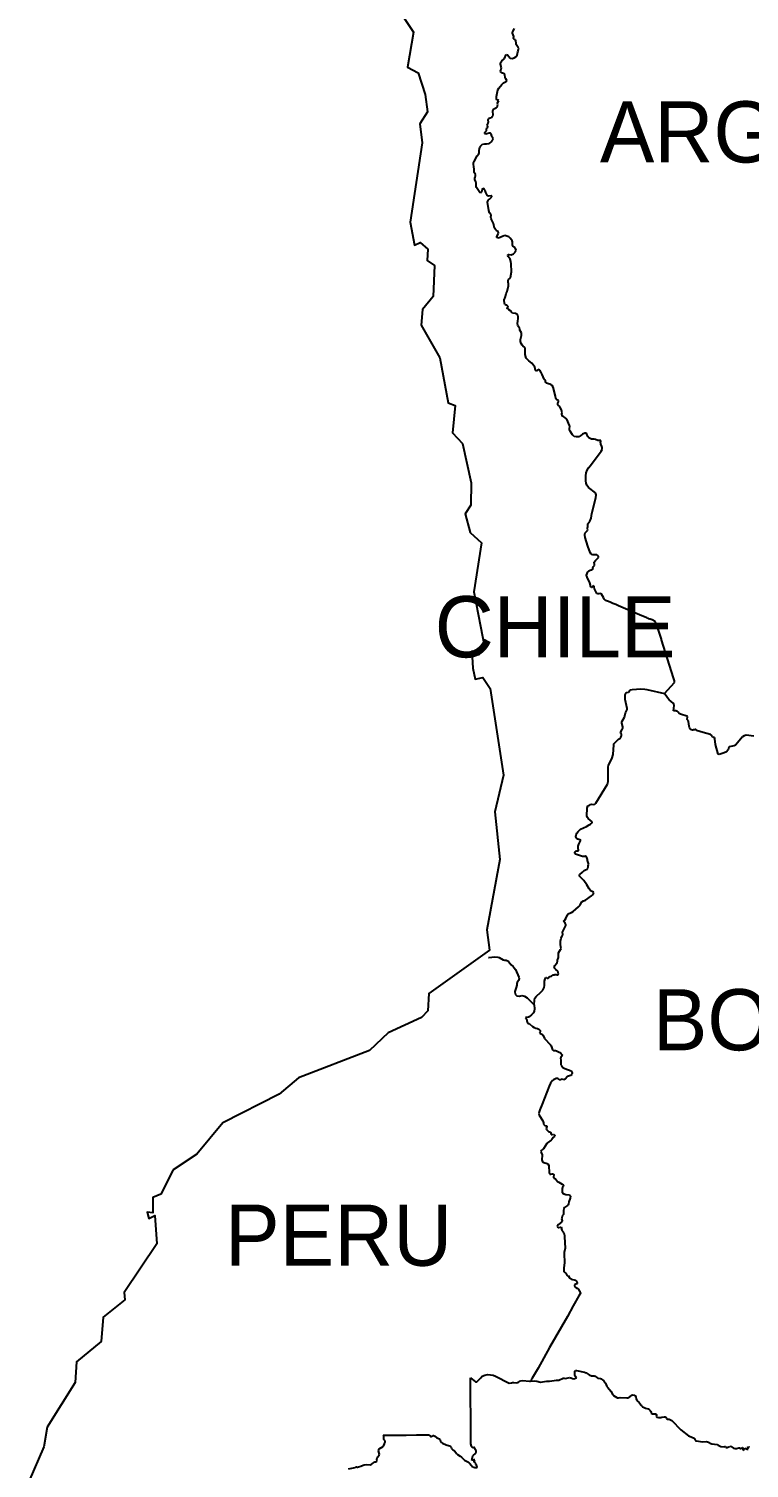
# Model space of a CAD drawing. Header units: metres. Extents: x 0 to 1325, y -1 to 773.
# Drawn here: x 373.6 to 420.7, y 421.2 to 515.3 of the extents above; entities that cross this region are included whole.
import ezdxf
from ezdxf.enums import TextEntityAlignment as Align

# ---------------------------------------------------------------- set-up
doc = ezdxf.new("R2010")
doc.units = ezdxf.units.M

msp = doc.modelspace()

# ---------------------------------------------------------------- linework, layer by layer
at = {"layer": 'CUT'}
msp.add_lwpolyline([(397.43, 517.118), (398.77, 515.118), (398.38, 512.828), (399.07, 512.458), (399.53, 511.038), (399.68, 509.898), (399.18, 509.108), (399.34, 507.868), (398.55, 502.688), (398.83, 501.178), (399.19, 501.358), (399.71, 500.918), (399.66, 500.178), (400.13, 499.848), (400.04, 497.828), (399.36, 496.968), (399.26, 495.948), (400.49, 493.818), (401.04, 490.878), (401.5, 490.698), (401.32, 488.898), (401.96, 488.218), (402.54, 485.628), (402.52, 484.178), (402.14, 483.608), (402.48, 482.398), (403.22, 481.708), (402.72, 478.498), (403.42, 474.798), (403.03, 474.388), (402.57, 474.628), (402.65, 473.508), (402.79, 472.788), (403.3, 472.908), (403.79, 472.178), (404.65, 466.508), (404.08, 464.118), (404.41, 460.998), (403.56, 456.408), (403.74, 455.068), (399.77, 452.228), (399.71, 451.098), (399.29, 450.658), (397.1, 449.668), (395.88, 448.498), (391.24, 446.718), (389.97, 445.648), (386.28, 443.768), (384.59, 441.718), (383.03, 440.708), (382.23, 439.118), (381.71, 438.898), (381.7, 437.898), (381.33, 437.928), (381.45, 437.528), (381.84, 437.718), (381.96, 435.868), (379.84, 432.688), (379.87, 432.208), (378.45, 431.058), (378.32, 429.468), (376.71, 428.148), (376.63, 426.788), (374.8, 423.868), (374.57, 422.578), (373.59, 420.328)], dxfattribs=at)
at = {"layer": 'SCORE'}
for points in [[(405.25, 515.138), (405.28, 515.208)], [(405.25, 515.058), (405.25, 515.138)], [(405.33, 514.828), (405.25, 515.058)], [(405.28, 515.208), (405.38, 515.348)], [(405.31, 514.748), (405.33, 514.778)], [(405.31, 514.708), (405.31, 514.748)], [(405.32, 514.668), (405.31, 514.708)], [(405.34, 514.648), (405.32, 514.668)], [(405.33, 514.778), (405.33, 514.828)], [(405.42, 514.618), (405.34, 514.648)], [(405.44, 514.608), (405.42, 514.618)], [(405.46, 514.558), (405.44, 514.608)], [(405.47, 514.368), (405.46, 514.558)], [(405.48, 514.298), (405.47, 514.368)], [(405.52, 514.238), (405.48, 514.298)], [(405.62, 514.118), (405.52, 514.238)], [(405.65, 514.058), (405.62, 514.118)], [(405.64, 513.978), (405.65, 514.058)], [(404.46, 513.108), (404.49, 513.178)], [(404.46, 513.028), (404.46, 513.108)], [(404.49, 513.178), (404.55, 513.238)], [(404.55, 513.238), (404.67, 513.338)], [(404.67, 513.338), (404.71, 513.398)], [(404.71, 513.398), (404.82, 513.648)], [(404.82, 513.648), (404.92, 513.628)], [(404.92, 513.628), (405.08, 513.408)], [(405.08, 513.408), (405.21, 513.388)], [(405.21, 513.388), (405.34, 513.438)], [(405.34, 513.438), (405.46, 513.508)], [(405.46, 513.508), (405.55, 513.608)], [(405.55, 513.608), (405.58, 513.828)], [(405.58, 513.828), (405.64, 513.978)], [(404.45, 512.568), (404.47, 512.628)], [(404.48, 512.488), (404.45, 512.568)], [(404.52, 512.788), (404.46, 513.028)], [(404.47, 512.638), (404.51, 512.708)], [(404.47, 512.628), (404.47, 512.638)], [(404.53, 512.448), (404.48, 512.488)], [(404.51, 512.708), (404.52, 512.788)], [(404.65, 512.418), (404.53, 512.448)], [(404.7, 512.388), (404.65, 512.418)], [(404.74, 512.318), (404.7, 512.388)], [(404.77, 512.148), (404.74, 512.318)], [(404.2, 510.898), (404.29, 511.338)], [(404.29, 511.338), (404.35, 511.458)], [(404.35, 511.458), (404.54, 511.688)], [(404.54, 511.688), (404.66, 511.798)], [(404.66, 511.798), (404.73, 511.838)], [(404.73, 511.838), (404.81, 511.868)], [(404.8, 512.068), (404.77, 512.148)], [(404.86, 511.958), (404.8, 512.068)], [(404.81, 511.868), (404.86, 511.908)], [(404.86, 511.908), (404.86, 511.958)], [(404.19, 510.798), (404.2, 510.898)], [(404.2, 510.728), (404.19, 510.798)], [(404.21, 510.688), (404.2, 510.728)], [(404.23, 510.658), (404.21, 510.688)], [(404.32, 510.658), (404.23, 510.658)], [(404.23, 510.218), (404.27, 510.298)], [(404.27, 510.468), (404.28, 510.538)], [(404.28, 510.388), (404.27, 510.468)], [(404.27, 510.298), (404.28, 510.388)], [(404.28, 510.538), (404.35, 510.648)], [(404.35, 510.648), (404.32, 510.658)], [(403.65, 509.358), (403.68, 509.458)], [(403.65, 509.328), (403.65, 509.358)], [(403.68, 509.458), (403.72, 509.498)], [(403.72, 509.498), (403.78, 509.508)], [(403.78, 509.508), (403.87, 509.538)], [(403.87, 509.538), (403.92, 509.598)], [(403.92, 509.598), (403.97, 509.668)], [(403.96, 509.968), (404.02, 510.098)], [(403.97, 509.668), (403.96, 509.968)], [(404.02, 510.098), (404.17, 510.168)], [(404.17, 510.168), (404.23, 510.218)], [(403.43, 508.538), (403.45, 508.568)], [(403.43, 508.488), (403.43, 508.538)], [(403.49, 508.438), (403.43, 508.488)], [(403.45, 508.568), (403.51, 508.628)], [(403.56, 508.458), (403.49, 508.438)], [(403.51, 508.628), (403.53, 508.668)], [(403.53, 508.668), (403.54, 508.698)], [(403.54, 508.778), (403.55, 508.818)], [(403.54, 508.698), (403.54, 508.778)], [(403.55, 508.818), (403.61, 508.858)], [(403.72, 508.508), (403.56, 508.458)], [(403.59, 509.028), (403.6, 509.078)], [(403.6, 508.998), (403.59, 509.028)], [(403.6, 509.078), (403.64, 509.168)], [(403.62, 508.928), (403.6, 508.998)], [(403.61, 508.858), (403.63, 508.888)], [(403.63, 508.888), (403.62, 508.928)], [(403.64, 509.178), (403.66, 509.218)], [(403.64, 509.168), (403.64, 509.178)], [(403.66, 509.248), (403.65, 509.328)], [(403.66, 509.218), (403.66, 509.248)], [(403.81, 508.508), (403.72, 508.508)], [(403.85, 508.468), (403.81, 508.508)], [(403.88, 508.318), (403.85, 508.468)], [(403.06, 507.398), (403.08, 507.488)], [(403.08, 507.488), (403.11, 507.588)], [(403.11, 507.588), (403.15, 507.658)], [(403.15, 507.658), (403.28, 507.788)], [(403.28, 507.788), (403.41, 507.818)], [(403.41, 507.818), (403.55, 507.818)], [(403.55, 507.818), (403.71, 507.838)], [(403.71, 507.838), (403.77, 507.878)], [(403.77, 507.878), (403.85, 507.938)], [(403.85, 507.938), (403.92, 508.018)], [(403.91, 508.258), (403.88, 508.318)], [(403.95, 508.218), (403.91, 508.258)], [(403.92, 508.018), (403.96, 508.078)], [(403.97, 508.158), (403.95, 508.218)], [(403.96, 508.078), (403.97, 508.158)], [(402.68, 506.478), (402.69, 506.558)], [(402.69, 506.558), (402.73, 506.658)], [(402.73, 506.658), (402.92, 507.028)], [(402.92, 507.028), (403.03, 507.158)], [(403.03, 507.158), (403.07, 507.218)], [(403.07, 507.218), (403.06, 507.398)], [(402.72, 506.308), (402.68, 506.478)], [(402.73, 506.158), (402.72, 506.308)], [(402.73, 506.008), (402.73, 506.158)], [(402.74, 505.928), (402.73, 506.008)], [(402.81, 505.798), (402.74, 505.928)], [(402.77, 505.558), (402.8, 505.638)], [(402.8, 505.638), (402.82, 505.728)], [(402.82, 505.728), (402.81, 505.798)], [(402.77, 505.488), (402.77, 505.558)], [(402.85, 505.328), (402.77, 505.488)], [(402.86, 505.248), (402.85, 505.328)], [(402.86, 505.098), (402.86, 505.248)], [(402.87, 505.018), (402.86, 505.098)], [(402.89, 504.948), (402.87, 505.018)], [(403.1, 504.638), (402.89, 504.948)], [(403.14, 504.608), (403.1, 504.638)], [(403.21, 504.648), (403.14, 504.608)], [(403.24, 504.728), (403.21, 504.648)], [(403.26, 504.828), (403.24, 504.728)], [(403.3, 504.878), (403.26, 504.828)], [(403.36, 504.858), (403.3, 504.878)], [(403.41, 504.808), (403.36, 504.858)], [(403.46, 504.748), (403.41, 504.808)], [(403.49, 504.628), (403.46, 504.748)], [(403.53, 504.548), (403.49, 504.628)], [(403.61, 504.418), (403.53, 504.548)], [(403.68, 504.388), (403.61, 504.418)], [(403.61, 503.998), (403.63, 504.068)], [(403.69, 503.448), (403.61, 503.998)], [(403.63, 504.068), (403.66, 504.138)], [(403.66, 504.138), (403.73, 504.198)], [(403.84, 504.408), (403.68, 504.388)], [(403.73, 504.198), (403.83, 504.288)], [(403.83, 504.288), (403.88, 504.348)], [(403.88, 504.398), (403.84, 504.408)], [(403.88, 504.348), (403.88, 504.398)], [(403.74, 503.298), (403.69, 503.448)], [(403.76, 503.268), (403.74, 503.298)], [(403.82, 503.188), (403.76, 503.268)], [(403.84, 503.138), (403.82, 503.188)], [(403.83, 503.058), (403.84, 503.098)], [(403.83, 503.008), (403.83, 503.058)], [(403.85, 502.928), (403.83, 503.008)], [(403.84, 503.098), (403.84, 503.138)], [(403.87, 502.858), (403.85, 502.928)], [(403.94, 502.738), (403.87, 502.858)], [(403.99, 502.598), (403.94, 502.738)], [(404.06, 502.288), (403.99, 502.598)], [(404.14, 502.178), (404.06, 502.288)], [(404.2, 502.138), (404.14, 502.178)], [(404.26, 502.108), (404.2, 502.138)], [(404.22, 501.748), (404.31, 501.898)], [(404.3, 502.068), (404.26, 502.108)], [(404.33, 501.978), (404.3, 502.068)], [(404.31, 501.898), (404.33, 501.978)], [(404.75, 501.808), (404.62, 501.778)], [(404.88, 501.778), (404.75, 501.808)], [(404.22, 501.678), (404.22, 501.748)], [(404.32, 501.638), (404.22, 501.678)], [(404.62, 501.778), (404.32, 501.638)], [(404.99, 501.718), (404.88, 501.778)], [(405.09, 501.648), (404.99, 501.718)], [(405.18, 501.538), (405.09, 501.648)], [(405.22, 501.468), (405.18, 501.538)], [(405.23, 501.398), (405.22, 501.468)], [(405.24, 501.248), (405.23, 501.398)], [(405.25, 501.168), (405.24, 501.248)], [(405.26, 501.128), (405.25, 501.168)], [(405.28, 501.098), (405.26, 501.128)], [(405.31, 501.068), (405.28, 501.098)], [(405.39, 501.038), (405.31, 501.068)], [(405.42, 501.008), (405.39, 501.038)], [(405.47, 500.858), (405.42, 501.008)], [(404.93, 500.498), (404.96, 500.568)], [(404.95, 500.448), (404.93, 500.498)], [(405.08, 500.258), (404.95, 500.448)], [(404.96, 500.568), (405.02, 500.578)], [(405.02, 500.578), (405.16, 500.558)], [(405.13, 500.118), (405.08, 500.258)], [(405.15, 499.968), (405.13, 500.118)], [(405.17, 499.428), (405.15, 499.968)], [(405.16, 500.558), (405.3, 500.608)], [(405.3, 500.608), (405.41, 500.718)], [(405.41, 500.718), (405.47, 500.858)], [(405, 498.948), (405.09, 499.018)], [(405.09, 499.018), (405.12, 499.078)], [(405.12, 499.078), (405.17, 499.428)], [(404.82, 498.018), (404.85, 498.058)], [(404.85, 498.058), (404.88, 498.098)], [(404.88, 498.098), (404.89, 498.148)], [(404.89, 498.148), (404.98, 498.528)], [(404.96, 498.868), (405, 498.948)], [(404.96, 498.768), (404.96, 498.868)], [(404.98, 498.648), (404.96, 498.768)], [(404.98, 498.528), (404.98, 498.648)], [(404.7, 497.648), (404.73, 497.708)], [(404.7, 497.578), (404.7, 497.648)], [(404.71, 497.388), (404.7, 497.578)], [(404.75, 497.308), (404.71, 497.388)], [(404.73, 497.708), (404.76, 497.758)], [(404.82, 497.258), (404.75, 497.308)], [(404.76, 497.758), (404.79, 497.818)], [(404.79, 497.818), (404.82, 498.018)], [(404.86, 497.248), (404.82, 497.258)], [(404.9, 497.228), (404.86, 497.248)], [(404.93, 497.198), (404.9, 497.228)], [(404.9, 497.078), (404.95, 497.128)], [(404.95, 497.158), (404.93, 497.198)], [(404.95, 497.128), (404.95, 497.158)], [(404.9, 497.048), (404.9, 497.078)], [(404.92, 497.028), (404.9, 497.048)], [(404.93, 497.018), (404.92, 497.028)], [(404.95, 497.008), (404.93, 497.018)], [(405.01, 496.958), (404.95, 497.008)], [(405.11, 496.898), (405.01, 496.958)], [(405.15, 496.868), (405.11, 496.898)], [(405.17, 496.818), (405.15, 496.868)], [(405.17, 496.788), (405.17, 496.818)], [(405.19, 496.768), (405.17, 496.788)], [(405.25, 496.738), (405.19, 496.768)], [(405.43, 496.708), (405.25, 496.738)], [(405.52, 496.678), (405.43, 496.708)], [(405.58, 496.588), (405.52, 496.678)], [(405.57, 496.108), (405.59, 496.188)], [(405.61, 496.498), (405.58, 496.588)], [(405.59, 496.188), (405.61, 496.398)], [(405.61, 496.398), (405.61, 496.498)], [(405.57, 496.028), (405.57, 496.108)], [(405.59, 495.948), (405.57, 496.028)], [(405.62, 495.878), (405.59, 495.948)], [(405.65, 495.818), (405.62, 495.878)], [(405.7, 495.758), (405.65, 495.818)], [(405.72, 495.728), (405.7, 495.758)], [(405.72, 495.698), (405.72, 495.728)], [(405.72, 495.658), (405.72, 495.698)], [(405.73, 495.628), (405.72, 495.658)], [(405.83, 495.438), (405.73, 495.628)], [(405.78, 495.108), (405.83, 495.278)], [(405.84, 495.368), (405.83, 495.438)], [(405.83, 495.278), (405.84, 495.368)], [(405.76, 495.018), (405.78, 495.108)], [(405.77, 494.888), (405.76, 495.018)], [(405.81, 494.758), (405.77, 494.888)], [(405.88, 494.638), (405.81, 494.758)], [(405.96, 494.528), (405.88, 494.638)], [(405.99, 494.508), (405.96, 494.528)], [(406.02, 494.508), (405.99, 494.508)], [(406.04, 494.488), (406.02, 494.508)], [(406.06, 494.448), (406.04, 494.488)], [(406.07, 494.028), (406.06, 494.448)], [(406.13, 493.798), (406.07, 494.028)], [(406.14, 493.788), (406.13, 493.798)], [(406.31, 493.618), (406.14, 493.788)], [(406.5, 493.468), (406.31, 493.618)], [(406.66, 493.268), (406.5, 493.468)], [(406.7, 493.198), (406.66, 493.268)], [(406.74, 492.988), (406.7, 493.198)], [(406.79, 492.948), (406.74, 492.988)], [(406.86, 492.978), (406.79, 492.948)], [(406.94, 493.028), (406.86, 492.978)], [(406.99, 493.048), (406.94, 493.028)], [(407.03, 493.008), (406.99, 493.048)], [(407.11, 492.848), (407.03, 493.008)], [(407.19, 492.718), (407.11, 492.848)], [(407.32, 492.408), (407.19, 492.718)], [(407.39, 492.348), (407.32, 492.408)], [(407.4, 492.318), (407.39, 492.348)], [(407.39, 492.288), (407.4, 492.318)], [(407.39, 492.258), (407.39, 492.288)], [(407.43, 492.198), (407.39, 492.258)], [(407.47, 492.158), (407.43, 492.198)], [(407.53, 492.128), (407.47, 492.158)], [(407.75, 492.078), (407.53, 492.128)], [(407.84, 492.008), (407.75, 492.078)], [(407.9, 491.898), (407.84, 492.008)], [(408.05, 491.298), (407.9, 491.898)], [(408.08, 491.148), (408.05, 491.298)], [(408.11, 491.098), (408.08, 491.148)], [(408.14, 491.068), (408.11, 491.098)], [(408.24, 491.018), (408.14, 491.068)], [(408.2, 490.838), (408.22, 490.888)], [(408.2, 490.768), (408.2, 490.838)], [(408.23, 490.728), (408.2, 490.768)], [(408.22, 490.888), (408.25, 490.938)], [(408.31, 490.648), (408.23, 490.728)], [(408.26, 490.988), (408.24, 491.018)], [(408.25, 490.938), (408.26, 490.988)], [(408.34, 490.608), (408.31, 490.648)], [(408.44, 490.418), (408.34, 490.608)], [(408.47, 490.308), (408.44, 490.418)], [(408.48, 490.208), (408.47, 490.308)], [(408.47, 490.158), (408.48, 490.208)], [(408.47, 490.108), (408.47, 490.158)], [(408.48, 490.058), (408.47, 490.108)], [(408.5, 490.008), (408.48, 490.058)], [(408.57, 489.968), (408.5, 490.008)], [(408.69, 489.898), (408.57, 489.968)], [(408.75, 489.848), (408.69, 489.898)], [(408.79, 489.798), (408.75, 489.848)], [(408.97, 489.398), (408.79, 489.798)], [(408.99, 489.338), (408.97, 489.398)], [(408.98, 489.178), (408.99, 489.338)], [(408.98, 489.108), (408.98, 489.178)], [(409.02, 489.018), (408.98, 489.108)], [(409.17, 488.768), (409.02, 489.018)], [(409.23, 488.708), (409.17, 488.768)], [(409.27, 488.678), (409.23, 488.708)], [(409.41, 488.648), (409.27, 488.678)], [(409.58, 488.648), (409.41, 488.648)], [(409.71, 488.728), (409.58, 488.648)], [(409.83, 488.828), (409.71, 488.728)], [(409.97, 488.888), (409.83, 488.828)], [(410.07, 488.878), (409.97, 488.888)], [(410.1, 488.818), (410.07, 488.878)], [(410.13, 488.748), (410.1, 488.818)], [(410.17, 488.658), (410.13, 488.748)], [(410.24, 488.588), (410.17, 488.658)], [(410.32, 488.538), (410.24, 488.588)], [(410.4, 488.498), (410.32, 488.538)], [(410.34, 486.768), (411.04, 487.718)], [(410.59, 488.498), (410.4, 488.498)], [(410.67, 488.478), (410.59, 488.498)], [(410.83, 488.408), (410.67, 488.478)], [(410.87, 488.398), (410.83, 488.408)], [(410.98, 488.408), (410.87, 488.398)], [(411.01, 488.408), (410.98, 488.408)], [(411, 488.278), (411.01, 488.378)], [(411.01, 488.228), (411, 488.278)], [(411.01, 488.378), (411.01, 488.408)], [(411.03, 488.158), (411.01, 488.228)], [(411.09, 488.008), (411.03, 488.158)], [(411.04, 487.718), (411.1, 487.828)], [(411.11, 487.938), (411.09, 488.008)], [(411.1, 487.828), (411.11, 487.938)], [(410.22, 486.608), (410.34, 486.768)], [(410.03, 486.088), (410.06, 486.288)], [(410.04, 485.778), (410.03, 486.088)], [(410.06, 486.288), (410.12, 486.458)], [(410.12, 486.458), (410.22, 486.608)], [(410.06, 485.618), (410.04, 485.778)], [(410.11, 485.478), (410.06, 485.618)], [(410.21, 485.338), (410.11, 485.478)], [(410.68, 484.988), (410.21, 485.338)], [(410.72, 484.848), (410.68, 484.988)], [(410.43, 483.638), (410.69, 484.648)], [(410.69, 484.648), (410.72, 484.848)], [(410.16, 482.958), (410.23, 483.048)], [(410.23, 483.048), (410.3, 483.128)], [(410.3, 483.128), (410.35, 483.218)], [(410.35, 483.218), (410.39, 483.318)], [(410.39, 483.318), (410.43, 483.638)], [(409.98, 482.288), (410, 482.358)], [(409.98, 482.218), (409.98, 482.288)], [(409.99, 482.068), (409.98, 482.218)], [(410.18, 481.498), (409.99, 482.068)], [(410, 482.358), (410.14, 482.518)], [(410.13, 482.658), (410.16, 482.738)], [(410.18, 482.598), (410.13, 482.658)], [(410.14, 482.518), (410.18, 482.598)], [(410.16, 482.848), (410.16, 482.958)], [(410.16, 482.738), (410.16, 482.848)], [(410.32, 481.078), (410.18, 481.498)], [(410.39, 480.978), (410.32, 481.078)], [(410.41, 480.968), (410.39, 480.978)], [(410.48, 480.928), (410.41, 480.968)], [(410.54, 480.928), (410.48, 480.928)], [(410.51, 480.128), (410.55, 480.158)], [(410.6, 480.938), (410.54, 480.928)], [(410.55, 480.158), (410.57, 480.178)], [(410.57, 480.178), (410.58, 480.208)], [(410.58, 480.208), (410.6, 480.228)], [(410.59, 480.438), (410.67, 480.558)], [(410.6, 480.288), (410.59, 480.438)], [(410.67, 480.938), (410.6, 480.938)], [(410.61, 480.258), (410.6, 480.288)], [(410.6, 480.228), (410.61, 480.258)], [(410.75, 480.918), (410.67, 480.938)], [(410.67, 480.558), (410.79, 480.658)], [(410.83, 480.888), (410.75, 480.918)], [(410.79, 480.658), (410.87, 480.758)], [(410.87, 480.838), (410.83, 480.888)], [(410.87, 480.758), (410.87, 480.838)], [(410.09, 479.608), (410.18, 479.818)], [(410.09, 479.538), (410.09, 479.608)], [(410.12, 479.458), (410.09, 479.538)], [(410.3, 479.088), (410.12, 479.458)], [(410.18, 479.818), (410.19, 479.838)], [(410.19, 479.838), (410.23, 479.878)], [(410.23, 479.878), (410.32, 479.928)], [(410.32, 479.928), (410.34, 479.948)], [(410.34, 479.948), (410.42, 479.948)], [(410.42, 479.948), (410.46, 479.958)], [(410.46, 479.958), (410.48, 479.998)], [(410.48, 479.998), (410.51, 480.048)], [(410.49, 480.088), (410.5, 480.108)], [(410.5, 480.068), (410.49, 480.088)], [(410.5, 480.108), (410.51, 480.128)], [(410.5, 480.058), (410.5, 480.068)], [(410.51, 480.048), (410.5, 480.058)], [(410.34, 478.948), (410.3, 479.088)], [(410.35, 478.898), (410.34, 478.948)], [(410.37, 478.838), (410.35, 478.898)], [(410.4, 478.798), (410.37, 478.838)], [(410.45, 478.788), (410.4, 478.798)], [(410.52, 478.878), (410.45, 478.788)], [(410.56, 478.908), (410.52, 478.878)], [(410.59, 478.828), (410.56, 478.908)], [(410.61, 478.708), (410.59, 478.828)], [(410.76, 478.398), (410.61, 478.708)], [(410.82, 478.368), (410.76, 478.398)], [(410.89, 478.378), (410.82, 478.368)], [(410.95, 478.398), (410.89, 478.378)], [(411.02, 478.388), (410.95, 478.398)], [(411.07, 478.348), (411.02, 478.388)], [(411.2, 478.138), (411.07, 478.348)], [(411.24, 478.028), (411.2, 478.138)], [(411.26, 477.998), (411.24, 478.028)], [(411.32, 477.948), (411.26, 477.998)], [(411.45, 477.898), (411.32, 477.948)], [(411.63, 477.828), (411.45, 477.898)], [(411.81, 477.748), (411.63, 477.828)], [(412, 477.678), (411.81, 477.748)], [(412.18, 477.598), (412, 477.678)], [(412.64, 477.398), (412.18, 477.598)], [(413.1, 477.198), (412.64, 477.398)], [(413.56, 476.998), (413.1, 477.198)], [(414.02, 476.798), (413.56, 476.998)], [(414.06, 476.788), (414.02, 476.798)], [(414.13, 476.758), (414.06, 476.788)], [(414.21, 476.728), (414.13, 476.758)], [(414.24, 476.718), (414.21, 476.728)], [(414.39, 476.668), (414.24, 476.718)], [(414.57, 476.568), (414.39, 476.668)], [(414.65, 476.448), (414.57, 476.568)], [(414.73, 476.198), (414.65, 476.448)], [(414.85, 475.798), (414.73, 476.198)], [(414.98, 475.408), (414.85, 475.798)], [(414.99, 475.368), (414.98, 475.408)], [(415.25, 474.538), (414.99, 475.368)], [(415.51, 473.718), (415.25, 474.538)], [(415.77, 472.888), (415.51, 473.718)], [(415.83, 472.688), (415.77, 472.888)], [(415.85, 472.568), (415.83, 472.688)], [(412.62, 471.758), (412.64, 471.858)], [(412.62, 471.458), (412.62, 471.758)], [(412.64, 471.858), (412.68, 471.918)], [(412.68, 471.918), (412.82, 471.948)], [(412.82, 471.948), (412.84, 471.938)], [(412.84, 471.938), (412.92, 472.058)], [(412.92, 472.058), (412.95, 472.088)], [(412.95, 472.088), (413.06, 472.128)], [(413.06, 472.128), (413.63, 472.158)], [(413.63, 472.158), (413.89, 472.148)], [(413.89, 472.148), (414.02, 472.118)], [(414.02, 472.118), (415.19, 471.868)], [(415.19, 471.868), (415.85, 472.568)], [(415.38, 471.568), (415.19, 471.868)], [(412.74, 470.878), (412.62, 471.458)], [(412.63, 470.588), (412.74, 470.808)], [(412.74, 470.808), (412.74, 470.878)], [(415.49, 471.438), (415.38, 471.568)], [(415.76, 471.218), (415.49, 471.438)], [(415.8, 471.158), (415.76, 471.218)], [(415.78, 470.718), (415.81, 471.078)], [(415.81, 471.078), (415.8, 471.158)], [(412.4, 469.978), (412.42, 470.058)], [(412.4, 469.908), (412.4, 469.978)], [(412.46, 469.668), (412.4, 469.908)], [(412.42, 470.058), (412.56, 470.318)], [(412.56, 470.318), (412.6, 470.398)], [(412.6, 470.398), (412.63, 470.588)], [(415.85, 470.718), (415.78, 470.718)], [(415.93, 470.728), (415.85, 470.718)], [(415.98, 470.708), (415.93, 470.728)], [(416.03, 470.678), (415.98, 470.708)], [(416.07, 470.628), (416.03, 470.678)], [(416.14, 470.548), (416.07, 470.628)], [(416.24, 470.498), (416.14, 470.548)], [(416.65, 470.368), (416.24, 470.498)], [(416.69, 470.348), (416.65, 470.368)], [(416.67, 470.188), (416.7, 470.308)], [(416.68, 470.158), (416.67, 470.188)], [(416.73, 470.098), (416.68, 470.158)], [(416.7, 470.308), (416.69, 470.348)], [(416.76, 470.018), (416.73, 470.098)], [(416.8, 469.728), (416.76, 470.018)], [(412.01, 468.698), (412.18, 468.868)], [(412.18, 468.868), (412.26, 468.918)], [(412.26, 468.918), (412.32, 468.998)], [(412.31, 469.308), (412.32, 469.348)], [(412.32, 469.268), (412.31, 469.308)], [(412.32, 469.348), (412.42, 469.498)], [(412.37, 469.208), (412.32, 469.268)], [(412.32, 468.998), (412.37, 469.088)], [(412.38, 469.168), (412.37, 469.208)], [(412.37, 469.088), (412.38, 469.168)], [(412.42, 469.498), (412.46, 469.588)], [(412.46, 469.588), (412.46, 469.668)], [(416.83, 469.638), (416.8, 469.728)], [(416.87, 469.558), (416.83, 469.638)], [(416.96, 469.488), (416.87, 469.558)], [(417.01, 469.468), (416.96, 469.488)], [(417.05, 469.468), (417.01, 469.468)], [(417.09, 469.478), (417.05, 469.468)], [(417.16, 469.488), (417.09, 469.478)], [(417.22, 469.508), (417.16, 469.488)], [(417.24, 469.508), (417.22, 469.508)], [(417.25, 469.478), (417.24, 469.508)], [(417.26, 469.448), (417.25, 469.478)], [(417.28, 469.438), (417.26, 469.448)], [(417.71, 469.318), (417.28, 469.438)], [(418.19, 469.178), (417.71, 469.318)], [(418.28, 469.118), (418.19, 469.178)], [(418.3, 469.078), (418.28, 469.118)], [(418.32, 469.038), (418.3, 469.078)], [(418.35, 469.008), (418.32, 469.038)], [(418.38, 468.988), (418.35, 469.008)], [(418.43, 468.988), (418.38, 468.988)], [(418.44, 468.988), (418.43, 468.988)], [(418.45, 468.988), (418.44, 468.988)], [(418.47, 468.938), (418.45, 468.988)], [(418.49, 468.888), (418.47, 468.938)], [(418.52, 468.528), (418.49, 468.888)], [(420.3, 469.018), (419.83, 468.478)], [(420.41, 469.098), (420.3, 469.018)], [(420.52, 469.128), (420.41, 469.098)], [(421.04, 469.078), (420.52, 469.128)], [(411.83, 467.878), (411.87, 468.508)], [(411.87, 468.508), (411.88, 468.568)], [(411.88, 468.568), (411.92, 468.618)], [(411.92, 468.618), (412.01, 468.698)], [(418.7, 467.888), (418.52, 468.528)], [(419.08, 467.968), (418.76, 467.868)], [(419.24, 468.048), (419.08, 467.968)], [(419.35, 468.168), (419.24, 468.048)], [(419.39, 468.358), (419.35, 468.168)], [(419.41, 468.378), (419.39, 468.358)], [(419.75, 468.428), (419.41, 468.378)], [(419.83, 468.478), (419.75, 468.428)], [(411.49, 467.038), (411.52, 467.168)], [(411.51, 466.098), (411.49, 467.038)], [(411.52, 467.168), (411.75, 467.578)], [(411.75, 467.578), (411.83, 467.878)], [(418.76, 467.868), (418.7, 467.888)], [(411.46, 465.928), (411.51, 466.098)], [(410.69, 464.688), (411.46, 465.928)], [(410.11, 463.848), (410.12, 464.348)], [(410.12, 464.348), (410.18, 464.508)], [(410.18, 464.508), (410.27, 464.558)], [(410.27, 464.558), (410.34, 464.608)], [(410.34, 464.608), (410.4, 464.618)], [(410.4, 464.618), (410.55, 464.608)], [(410.55, 464.608), (410.63, 464.628)], [(410.63, 464.628), (410.69, 464.688)], [(410.08, 463.158), (410.25, 463.268)], [(410.14, 463.758), (410.11, 463.848)], [(410.2, 463.678), (410.14, 463.758)], [(410.45, 463.468), (410.2, 463.678)], [(410.25, 463.268), (410.34, 463.308)], [(410.34, 463.308), (410.45, 463.398)], [(410.45, 463.398), (410.45, 463.468)], [(409.39, 462.498), (409.41, 462.618)], [(409.43, 462.398), (409.39, 462.498)], [(409.41, 462.618), (409.46, 462.728)], [(409.52, 462.328), (409.43, 462.398)], [(409.46, 462.728), (409.54, 462.838)], [(409.72, 462.258), (409.52, 462.328)], [(409.54, 462.838), (409.62, 462.918)], [(409.62, 462.918), (409.7, 462.978)], [(409.7, 462.978), (410.08, 463.158)], [(409.31, 461.408), (409.32, 461.478)], [(409.37, 461.348), (409.31, 461.408)], [(409.32, 461.478), (409.43, 461.558)], [(409.82, 461.208), (409.37, 461.348)], [(409.43, 461.558), (409.55, 461.578)], [(409.54, 461.878), (409.58, 462.008)], [(409.54, 461.728), (409.54, 461.878)], [(409.56, 461.618), (409.54, 461.728)], [(409.55, 461.578), (409.56, 461.618)], [(409.58, 462.008), (409.72, 462.258)], [(409.93, 461.198), (409.82, 461.208)], [(409.99, 461.208), (409.93, 461.198)], [(410.02, 461.218), (409.99, 461.208)], [(410.06, 461.218), (410.02, 461.218)], [(410.09, 461.178), (410.06, 461.218)], [(410.11, 461.138), (410.09, 461.178)], [(410.14, 461.008), (410.11, 461.138)], [(410.12, 460.378), (410.16, 460.408)], [(410.14, 460.928), (410.14, 461.008)], [(410.22, 460.748), (410.14, 460.928)], [(410.16, 460.408), (410.18, 460.458)], [(410.18, 460.458), (410.19, 460.488)], [(410.19, 460.598), (410.21, 460.648)], [(410.19, 460.488), (410.19, 460.598)], [(410.21, 460.648), (410.22, 460.668)], [(410.23, 460.698), (410.22, 460.748)], [(410.22, 460.668), (410.23, 460.698)], [(409.63, 459.978), (409.65, 460.028)], [(409.63, 459.908), (409.63, 459.978)], [(409.68, 459.838), (409.63, 459.908)], [(409.65, 460.028), (409.83, 460.168)], [(409.84, 459.698), (409.68, 459.838)], [(409.83, 460.168), (409.94, 460.288)], [(409.9, 459.628), (409.84, 459.698)], [(410.1, 459.338), (409.9, 459.628)], [(409.94, 460.288), (410.01, 460.328)], [(410.01, 460.328), (410.12, 460.378)], [(410.01, 458.338), (410.41, 458.618)], [(410.26, 459.088), (410.1, 459.338)], [(410.34, 458.978), (410.26, 459.088)], [(410.4, 458.928), (410.34, 458.978)], [(410.54, 458.868), (410.4, 458.928)], [(410.41, 458.618), (410.48, 458.688)], [(410.48, 458.688), (410.55, 458.768)], [(410.57, 458.838), (410.54, 458.868)], [(410.55, 458.768), (410.57, 458.838)], [(409.1, 457.528), (409.22, 457.608)], [(409.22, 457.608), (409.57, 457.908)], [(409.57, 457.908), (409.65, 457.998)], [(409.65, 457.998), (409.78, 458.228)], [(409.78, 458.228), (409.88, 458.288)], [(409.88, 458.288), (410.01, 458.338)], [(408.5, 456.208), (408.71, 456.638)], [(408.58, 456.978), (408.64, 457.008)], [(408.69, 456.828), (408.58, 456.978)], [(408.64, 457.008), (408.68, 457.068)], [(408.68, 457.068), (408.75, 457.188)], [(408.72, 456.758), (408.69, 456.828)], [(408.71, 456.638), (408.72, 456.678)], [(408.72, 456.678), (408.72, 456.758)], [(408.75, 457.188), (408.84, 457.388)], [(408.84, 457.388), (408.88, 457.438)], [(408.88, 457.438), (408.93, 457.468)], [(408.93, 457.468), (409.1, 457.528)], [(408.38, 455.658), (408.42, 455.848)], [(408.42, 455.848), (408.5, 455.998)], [(408.5, 456.198), (408.5, 456.208)], [(408.53, 456.148), (408.5, 456.198)], [(408.5, 455.998), (408.53, 456.048)], [(408.54, 456.098), (408.53, 456.148)], [(408.53, 456.048), (408.54, 456.098)], [(408.24, 454.828), (408.26, 454.888)], [(408.25, 454.618), (408.24, 454.828)], [(408.26, 454.888), (408.39, 455.118)], [(408.39, 455.458), (408.38, 455.658)], [(408.41, 455.278), (408.39, 455.458)], [(408.39, 455.118), (408.42, 455.188)], [(408.42, 455.188), (408.41, 455.278)], [(403.68, 454.598), (403.69, 454.598)], [(403.69, 454.598), (404.08, 454.628)], [(404.08, 454.628), (404.28, 454.608)], [(404.28, 454.608), (404.37, 454.588)], [(404.37, 454.588), (404.63, 454.438)], [(404.63, 454.438), (404.72, 454.408)], [(404.72, 454.408), (404.82, 454.408)], [(404.82, 454.408), (404.91, 454.378)], [(404.91, 454.378), (404.97, 454.328)], [(404.97, 454.328), (405.15, 454.118)], [(405.15, 454.118), (405.29, 453.998)], [(405.29, 453.998), (405.36, 453.918)], [(405.36, 453.918), (405.44, 453.798)], [(405.44, 453.798), (405.66, 453.298)], [(407.97, 453.908), (408.02, 454.078)], [(408.08, 453.798), (407.97, 453.908)], [(408.02, 454.078), (408.13, 454.198)], [(408.21, 453.688), (408.08, 453.798)], [(408.13, 454.198), (408.17, 454.268)], [(408.17, 454.268), (408.18, 454.348)], [(408.18, 454.348), (408.19, 454.388)], [(408.19, 454.428), (408.24, 454.588)], [(408.19, 454.388), (408.19, 454.428)], [(408.24, 454.588), (408.25, 454.618)], [(405.53, 452.888), (405.52, 452.788)], [(405.55, 452.948), (405.53, 452.888)], [(405.63, 453.088), (405.55, 452.948)], [(405.66, 453.158), (405.63, 453.088)], [(405.66, 453.298), (405.67, 453.228)], [(405.67, 453.228), (405.66, 453.158)], [(407.34, 453.048), (407.37, 453.188)], [(407.34, 452.768), (407.34, 453.048)], [(407.37, 453.188), (407.43, 453.278)], [(407.43, 453.278), (407.47, 453.288)], [(407.47, 453.288), (407.52, 453.248)], [(407.52, 453.248), (407.58, 453.238)], [(407.58, 453.238), (407.65, 453.318)], [(407.65, 453.318), (407.68, 453.348)], [(407.68, 453.348), (407.7, 453.358)], [(407.7, 453.358), (407.79, 453.378)], [(407.79, 453.378), (407.9, 453.448)], [(407.9, 453.448), (407.96, 453.468)], [(407.96, 453.468), (408.02, 453.488)], [(408.02, 453.488), (408.1, 453.488)], [(408.1, 453.488), (408.16, 453.458)], [(408.16, 453.458), (408.2, 453.458)], [(408.2, 453.458), (408.24, 453.518)], [(408.24, 453.528), (408.21, 453.688)], [(408.24, 453.518), (408.24, 453.528)], [(405.43, 452.498), (405.39, 452.368)], [(405.39, 452.368), (405.41, 452.198)], [(405.41, 452.198), (405.53, 452.078)], [(405.49, 452.628), (405.43, 452.498)], [(405.52, 452.788), (405.49, 452.628)], [(405.53, 452.078), (405.69, 452.068)], [(405.69, 452.068), (405.86, 452.098)], [(405.86, 452.098), (406.02, 452.068)], [(406.02, 452.068), (406.19, 451.948)], [(406.19, 451.948), (406.66, 451.498)], [(406.68, 451.798), (406.71, 451.938)], [(406.71, 451.938), (406.79, 452.048)], [(406.79, 452.048), (407.09, 452.318)], [(407.09, 452.318), (407.22, 452.458)], [(407.22, 452.458), (407.31, 452.638)], [(407.31, 452.638), (407.34, 452.768)], [(406.62, 450.978), (406.56, 450.908)], [(406.66, 451.088), (406.62, 450.978)], [(406.66, 451.498), (406.68, 451.798)], [(406.66, 451.498), (406.67, 451.228)], [(406.67, 451.228), (406.66, 451.088)], [(406.1, 450.668), (406.09, 450.668)], [(406.09, 450.668), (406.15, 450.578)], [(406.29, 450.698), (406.1, 450.668)], [(406.15, 450.578), (406.21, 450.368)], [(406.21, 450.368), (406.25, 450.278)], [(406.25, 450.278), (406.27, 450.278)], [(406.27, 450.278), (406.33, 450.268)], [(406.34, 450.718), (406.29, 450.698)], [(406.33, 450.268), (406.35, 450.258)], [(406.49, 450.838), (406.34, 450.718)], [(406.35, 450.258), (406.55, 450.078)], [(406.56, 450.908), (406.49, 450.838)], [(406.55, 450.078), (406.66, 450.008)], [(406.66, 450.008), (406.76, 449.968)], [(406.76, 449.968), (406.87, 449.948)], [(406.87, 449.948), (406.97, 449.908)], [(406.97, 449.908), (407.05, 449.818)], [(407.02, 449.718), (407.01, 449.698)], [(407.01, 449.698), (407.02, 449.668)], [(407.05, 449.738), (407.02, 449.718)], [(407.02, 449.668), (407.04, 449.638)], [(407.04, 449.638), (407.2, 449.548)], [(407.05, 449.818), (407.06, 449.758)], [(407.06, 449.758), (407.05, 449.738)], [(407.2, 449.548), (407.24, 449.498)], [(407.24, 449.498), (407.34, 449.288)], [(407.34, 449.288), (407.72, 448.888)], [(407.72, 448.888), (407.77, 448.808)], [(407.77, 448.808), (407.84, 448.608)], [(407.84, 448.608), (407.87, 448.548)], [(407.87, 448.548), (407.93, 448.518)], [(407.93, 448.518), (408.06, 448.508)], [(408.06, 448.508), (408.13, 448.488)], [(408.13, 448.488), (408.34, 448.378)], [(408.34, 448.378), (408.41, 448.328)], [(408.41, 448.328), (408.47, 448.248)], [(408.51, 448.198), (408.41, 448.058)], [(408.47, 448.248), (408.51, 448.198)], [(408.41, 448.058), (408.39, 447.998)], [(408.39, 447.998), (408.4, 447.878)], [(408.4, 447.878), (408.4, 447.658)], [(408.4, 447.658), (408.41, 447.578)], [(408.41, 447.578), (408.44, 447.518)], [(408.44, 447.518), (408.54, 447.398)], [(408.54, 447.398), (408.66, 447.338)], [(408.66, 447.338), (409.07, 447.168)], [(407.73, 446.378), (407.65, 446.168)], [(407.86, 446.538), (407.73, 446.378)], [(407.93, 446.598), (407.86, 446.538)], [(408.01, 446.638), (407.93, 446.598)], [(408.1, 446.668), (408.01, 446.638)], [(408.19, 446.668), (408.1, 446.668)], [(408.23, 446.658), (408.19, 446.668)], [(408.3, 446.598), (408.23, 446.658)], [(408.34, 446.588), (408.3, 446.598)], [(408.38, 446.588), (408.34, 446.588)], [(408.5, 446.628), (408.38, 446.588)], [(408.61, 446.588), (408.5, 446.628)], [(408.69, 446.638), (408.61, 446.588)], [(408.84, 446.808), (408.69, 446.638)], [(409.03, 446.878), (408.84, 446.808)], [(409.12, 446.938), (409.03, 446.878)], [(409.07, 447.168), (409.15, 447.038)], [(409.15, 447.038), (409.12, 446.938)], [(407.34, 445.388), (407.18, 444.998)], [(407.49, 445.778), (407.34, 445.388)], [(407.65, 446.168), (407.49, 445.778)], [(406.98, 444.498), (406.96, 444.388)], [(406.96, 444.388), (406.99, 444.278)], [(407.02, 444.618), (406.98, 444.498)], [(407.18, 444.998), (407.02, 444.618)], [(406.99, 444.278), (407.23, 443.918)], [(407.23, 443.918), (407.25, 443.848)], [(407.25, 443.848), (407.26, 443.768)], [(407.26, 443.768), (407.28, 443.698)], [(407.28, 443.698), (407.33, 443.628)], [(407.33, 443.628), (407.36, 443.608)], [(407.36, 443.608), (407.46, 443.578)], [(407.49, 443.528), (407.45, 443.408)], [(407.46, 443.578), (407.49, 443.558)], [(407.49, 443.558), (407.49, 443.528)], [(407.45, 443.408), (407.47, 443.348)], [(407.47, 443.348), (407.53, 443.278)], [(407.53, 443.278), (407.6, 443.208)], [(407.76, 442.638), (407.54, 442.478)], [(407.6, 443.208), (407.72, 443.168)], [(407.72, 443.168), (407.77, 443.018)], [(407.82, 442.698), (407.76, 442.638)], [(407.77, 443.018), (407.84, 443.018)], [(407.91, 442.828), (407.82, 442.698)], [(407.84, 443.018), (407.93, 443.028)], [(408, 442.908), (407.91, 442.828)], [(407.93, 443.028), (407.99, 442.978)], [(407.99, 442.978), (408, 442.908)], [(407.13, 441.958), (407.1, 441.898)], [(407.1, 441.898), (407.12, 441.828)], [(407.12, 441.828), (407.18, 441.688)], [(407.21, 442.038), (407.13, 441.958)], [(407.19, 441.658), (407.17, 441.348)], [(407.18, 441.688), (407.19, 441.658)], [(407.27, 442.088), (407.21, 442.038)], [(407.48, 442.418), (407.27, 442.088)], [(407.54, 442.478), (407.48, 442.418)], [(407.17, 441.348), (407.18, 441.288)], [(407.18, 441.288), (407.21, 441.228)], [(407.21, 441.228), (407.29, 441.188)], [(407.29, 441.188), (407.5, 441.128)], [(407.5, 441.128), (407.56, 441.088)], [(407.56, 441.088), (407.61, 440.988)], [(407.61, 440.988), (407.63, 440.498)], [(407.63, 440.498), (407.68, 440.428)], [(407.68, 440.428), (407.75, 440.418)], [(407.75, 440.418), (407.83, 440.438)], [(407.83, 440.438), (407.91, 440.438)], [(407.91, 440.438), (407.94, 440.398)], [(407.94, 440.398), (407.93, 440.228)], [(407.93, 440.228), (407.94, 440.158)], [(407.94, 440.158), (407.96, 440.148)], [(407.96, 440.148), (408.02, 440.128)], [(408.02, 440.128), (408.05, 440.118)], [(408.05, 440.118), (408.19, 439.948)], [(408.19, 439.948), (408.27, 439.898)], [(408.27, 439.898), (408.5, 439.768)], [(408.5, 439.768), (408.58, 439.698)], [(408.58, 439.698), (408.56, 439.618)], [(408.51, 439.548), (408.48, 439.478)], [(408.48, 439.478), (408.48, 439.338)], [(408.48, 439.338), (408.48, 439.258)], [(408.48, 439.258), (408.5, 439.198)], [(408.5, 439.198), (408.6, 439.128)], [(408.56, 439.618), (408.51, 439.548)], [(408.6, 439.128), (408.72, 439.098)], [(408.72, 439.098), (408.97, 439.068)], [(409.02, 438.858), (408.93, 438.608)], [(408.97, 439.068), (409.04, 438.988)], [(409.04, 438.988), (409.02, 438.858)], [(408.57, 437.788), (408.5, 437.688)], [(408.58, 437.908), (408.57, 437.788)], [(408.6, 438.168), (408.58, 438.048)], [(408.58, 438.048), (408.58, 437.908)], [(408.65, 438.238), (408.6, 438.168)], [(408.85, 438.368), (408.65, 438.238)], [(408.89, 438.418), (408.85, 438.368)], [(408.91, 438.478), (408.89, 438.418)], [(408.93, 438.608), (408.91, 438.478)], [(408.24, 437.128), (408.17, 437.018)], [(408.17, 437.018), (408.22, 436.938)], [(408.22, 436.938), (408.27, 436.928)], [(408.44, 437.288), (408.24, 437.128)], [(408.27, 436.928), (408.38, 436.958)], [(408.38, 436.958), (408.42, 436.948)], [(408.42, 436.948), (408.45, 436.908)], [(408.48, 437.348), (408.44, 437.288)], [(408.46, 437.548), (408.45, 437.498)], [(408.45, 437.498), (408.47, 437.438)], [(408.45, 436.908), (408.45, 436.858)], [(408.45, 436.858), (408.45, 436.818)], [(408.5, 437.688), (408.46, 437.548)], [(408.47, 437.438), (408.48, 437.388)], [(408.48, 437.388), (408.48, 437.348)], [(408.45, 436.818), (408.46, 436.758)], [(408.46, 436.758), (408.49, 436.718)], [(408.49, 436.718), (408.56, 436.638)], [(408.56, 436.638), (408.59, 436.588)], [(408.59, 436.588), (408.63, 436.498)], [(408.63, 436.498), (408.65, 436.408)], [(408.65, 436.408), (408.64, 436.318)], [(408.64, 436.318), (408.68, 435.588)], [(408.63, 435.298), (408.62, 435.138)], [(408.62, 435.138), (408.64, 434.698)], [(408.68, 435.588), (408.63, 435.298)], [(408.64, 434.648), (408.59, 434.278)], [(408.59, 434.278), (408.59, 434.118)], [(408.59, 434.118), (408.61, 434.028)], [(408.61, 434.028), (408.73, 433.938)], [(408.64, 434.698), (408.64, 434.648)], [(408.73, 433.938), (408.77, 433.848)], [(408.77, 433.848), (408.81, 433.778)], [(408.81, 433.778), (408.89, 433.788)], [(408.89, 433.788), (408.94, 433.688)], [(408.94, 433.688), (409, 433.608)], [(409, 433.608), (409.07, 433.558)], [(409.07, 433.558), (409.37, 433.478)], [(409.33, 433.198), (409.3, 433.168)], [(409.3, 433.168), (409.3, 433.108)], [(409.3, 433.108), (409.34, 433.048)], [(409.45, 433.238), (409.33, 433.198)], [(409.37, 433.478), (409.4, 433.448)], [(409.4, 433.448), (409.49, 433.278)], [(409.49, 433.278), (409.45, 433.238)], [(409.59, 432.468), (409.21, 431.798)], [(409.34, 433.048), (409.39, 433.008)], [(409.39, 433.008), (409.5, 432.948)], [(409.5, 432.948), (409.55, 432.898)], [(409.55, 432.898), (409.59, 432.848)], [(409.59, 432.848), (409.62, 432.788)], [(409.68, 432.628), (409.59, 432.468)], [(409.62, 432.788), (409.65, 432.718)], [(409.65, 432.718), (409.67, 432.678)], [(409.67, 432.678), (409.7, 432.668)], [(409.7, 432.668), (409.68, 432.628)], [(409.21, 431.798), (408.83, 431.118)], [(408.44, 430.438), (408.06, 429.768)], [(408.83, 431.118), (408.44, 430.438)], [(408.06, 429.768), (407.67, 429.088)], [(407.29, 428.418), (406.91, 427.738)], [(407.67, 429.088), (407.29, 428.418)], [(406.91, 427.738), (406.52, 427.068)], [(409.31, 427.378), (409.33, 427.528)], [(409.33, 427.528), (409.34, 427.568)], [(409.34, 427.568), (409.37, 427.588)], [(409.37, 427.588), (409.43, 427.588)], [(409.43, 427.588), (409.96, 427.478)], [(409.96, 427.478), (410.06, 427.428)], [(410.06, 427.428), (410.25, 427.288)], [(402.5, 426.798), (402.5, 427.098)], [(402.5, 427.098), (402.82, 426.848)], [(402.5, 426.328), (402.5, 426.798)], [(402.82, 426.848), (402.9, 426.828)], [(402.9, 426.828), (402.99, 426.918)], [(402.99, 426.918), (403.16, 427.108)], [(403.16, 427.108), (403.25, 427.198)], [(403.25, 427.198), (403.42, 427.278)], [(403.42, 427.278), (403.61, 427.308)], [(403.61, 427.308), (403.8, 427.298)], [(403.8, 427.298), (403.98, 427.268)], [(403.98, 427.268), (404.13, 427.218)], [(404.13, 427.218), (405.02, 426.758)], [(405.02, 426.758), (405.18, 426.768)], [(405.18, 426.768), (405.25, 426.788)], [(405.25, 426.788), (405.32, 426.788)], [(405.32, 426.788), (405.47, 426.778)], [(405.47, 426.778), (405.57, 426.788)], [(405.57, 426.788), (405.63, 426.818)], [(405.63, 426.818), (405.77, 426.908)], [(405.77, 426.908), (405.89, 426.928)], [(405.89, 426.928), (406.35, 426.878)], [(406.35, 426.878), (406.42, 426.878)], [(406.43, 426.908), (406.42, 426.878)], [(406.42, 426.878), (406.69, 426.898)], [(406.44, 426.928), (406.43, 426.908)], [(406.46, 426.948), (406.44, 426.928)], [(406.47, 426.978), (406.46, 426.948)], [(406.48, 426.998), (406.47, 426.978)], [(406.49, 427.018), (406.48, 426.998)], [(406.51, 427.048), (406.49, 427.018)], [(406.52, 427.068), (406.51, 427.048)], [(406.69, 426.898), (406.84, 426.878)], [(406.84, 426.878), (407.08, 426.818)], [(407.08, 426.818), (407.21, 426.838)], [(407.21, 426.838), (407.33, 426.868)], [(407.33, 426.868), (407.46, 426.888)], [(407.46, 426.888), (407.67, 426.888)], [(407.67, 426.888), (407.96, 426.918)], [(407.96, 426.918), (408.09, 426.948)], [(408.09, 426.948), (408.22, 426.938)], [(408.22, 426.938), (408.28, 426.948)], [(408.28, 426.948), (408.55, 427.068)], [(408.55, 427.068), (408.57, 427.068)], [(408.57, 427.068), (408.6, 427.068)], [(408.6, 427.068), (408.62, 427.068)], [(408.62, 427.068), (408.71, 427.058)], [(408.71, 427.058), (408.88, 427.108)], [(408.88, 427.108), (408.97, 427.118)], [(408.97, 427.118), (409.06, 427.098)], [(409.06, 427.098), (409.16, 427.058)], [(409.16, 427.058), (409.26, 427.038)], [(409.26, 427.038), (409.37, 427.078)], [(409.33, 427.278), (409.31, 427.378)], [(409.37, 427.188), (409.33, 427.278)], [(409.43, 427.108), (409.37, 427.188)], [(409.37, 427.078), (409.43, 427.108)], [(410.25, 427.288), (410.41, 427.238)], [(410.41, 427.238), (410.47, 427.228)], [(410.47, 427.228), (410.53, 427.228)], [(410.53, 427.228), (410.59, 427.238)], [(410.59, 427.238), (410.65, 427.218)], [(410.65, 427.218), (410.76, 427.118)], [(410.76, 427.118), (410.83, 427.078)], [(410.83, 427.078), (411, 427.058)], [(411, 427.058), (411.07, 427.038)], [(411.07, 427.038), (411.14, 426.978)], [(411.14, 426.978), (411.21, 426.908)], [(411.21, 426.908), (411.27, 426.828)], [(411.27, 426.828), (411.33, 426.748)], [(411.33, 426.748), (411.42, 426.528)], [(411.42, 426.528), (411.47, 426.458)], [(402.5, 425.848), (402.5, 426.328)], [(402.5, 425.378), (402.5, 425.848)], [(411.47, 426.458), (411.68, 426.238)], [(411.68, 426.238), (411.81, 425.998)], [(411.81, 425.998), (411.86, 425.938)], [(411.86, 425.938), (411.95, 425.878)], [(411.95, 425.878), (412.06, 425.818)], [(412.06, 425.818), (412.12, 425.798)], [(412.12, 425.798), (412.18, 425.798)], [(412.18, 425.798), (412.29, 425.808)], [(412.29, 425.808), (412.73, 425.788)], [(412.73, 425.788), (412.78, 425.798)], [(412.78, 425.798), (412.84, 425.808)], [(412.84, 425.808), (412.91, 425.858)], [(412.91, 425.858), (413.05, 425.968)], [(413.05, 425.968), (413.12, 425.998)], [(413.12, 425.998), (413.25, 425.968)], [(413.25, 425.968), (413.31, 425.858)], [(413.31, 425.858), (413.34, 425.718)], [(413.34, 425.718), (413.38, 425.608)], [(413.38, 425.608), (413.42, 425.568)], [(413.42, 425.568), (413.53, 425.478)], [(402.51, 424.908), (402.5, 425.378)], [(402.51, 424.428), (402.51, 424.908)], [(413.53, 425.478), (413.58, 425.418)], [(413.58, 425.418), (413.65, 425.308)], [(413.65, 425.308), (413.69, 425.258)], [(413.69, 425.258), (413.75, 425.208)], [(413.75, 425.208), (413.82, 425.188)], [(413.82, 425.188), (413.95, 425.118)], [(413.95, 425.118), (414.11, 425.068)], [(414.11, 425.068), (414.18, 425.018)], [(414.18, 425.018), (414.24, 424.958)], [(414.24, 424.958), (414.3, 424.888)], [(414.3, 424.888), (414.31, 424.848)], [(414.31, 424.848), (414.31, 424.818)], [(414.31, 424.818), (414.32, 424.788)], [(414.32, 424.788), (414.36, 424.758)], [(414.36, 424.758), (414.4, 424.748)], [(414.4, 424.748), (414.56, 424.748)], [(414.56, 424.748), (414.6, 424.738)], [(414.6, 424.738), (414.64, 424.728)], [(414.64, 424.728), (414.67, 424.698)], [(414.67, 424.668), (414.65, 424.588)], [(414.67, 424.698), (414.67, 424.668)], [(402.51, 423.958), (402.51, 424.428)], [(402.51, 423.488), (402.51, 423.958)], [(414.65, 424.588), (414.66, 424.548)], [(414.66, 424.548), (414.71, 424.528)], [(414.71, 424.528), (414.8, 424.508)], [(414.8, 424.508), (414.95, 424.508)], [(414.95, 424.508), (415.02, 424.518)], [(415.02, 424.518), (415.16, 424.558)], [(415.16, 424.558), (415.22, 424.558)], [(415.22, 424.558), (415.27, 424.528)], [(415.27, 424.528), (415.3, 424.488)], [(415.3, 424.488), (415.32, 424.448)], [(415.32, 424.448), (415.34, 424.418)], [(415.34, 424.418), (415.38, 424.398)], [(415.38, 424.398), (415.46, 424.398)], [(415.46, 424.398), (415.5, 424.388)], [(415.5, 424.388), (415.67, 424.298)], [(415.67, 424.298), (416.26, 423.688)], [(416.26, 423.688), (416.75, 423.308)], [(396.82, 423.278), (396.78, 423.358)], [(396.78, 423.358), (396.98, 423.358)], [(396.78, 422.618), (396.86, 422.768)], [(396.82, 423.218), (396.82, 423.278)], [(396.82, 423.148), (396.82, 423.218)], [(396.82, 423.078), (396.82, 423.148)], [(396.84, 423.038), (396.82, 423.078)], [(396.9, 422.968), (396.84, 423.038)], [(396.86, 422.768), (396.87, 422.808)], [(396.87, 422.808), (396.9, 422.888)], [(396.91, 422.918), (396.9, 422.968)], [(396.9, 422.888), (396.91, 422.918)], [(396.98, 423.358), (397.63, 423.358)], [(397.63, 423.358), (398.29, 423.358)], [(398.29, 423.358), (398.95, 423.368)], [(398.95, 423.368), (399.6, 423.368)], [(399.6, 423.368), (399.74, 423.368)], [(399.74, 423.368), (399.81, 423.348)], [(399.81, 423.348), (399.84, 423.318)], [(399.84, 423.318), (399.86, 423.288)], [(399.86, 423.288), (399.88, 423.268)], [(399.88, 423.268), (399.93, 423.268)], [(399.93, 423.268), (399.97, 423.278)], [(399.97, 423.278), (400, 423.298)], [(400, 423.298), (400.03, 423.318)], [(400.03, 423.318), (400.08, 423.318)], [(400.08, 423.318), (400.15, 423.278)], [(400.15, 423.278), (400.28, 423.178)], [(400.28, 423.178), (400.46, 423.118)], [(400.46, 423.118), (400.51, 423.048)], [(400.51, 423.048), (400.54, 422.958)], [(400.54, 422.958), (400.59, 422.878)], [(400.59, 422.878), (400.65, 422.828)], [(400.65, 422.828), (400.9, 422.718)], [(402.51, 423.178), (402.51, 423.488)], [(402.51, 423.008), (402.51, 423.178)], [(402.51, 422.788), (402.51, 423.008)], [(402.55, 422.638), (402.51, 422.788)], [(416.75, 423.308), (416.82, 423.278)], [(416.82, 423.278), (417.12, 423.158)], [(417.12, 423.158), (417.15, 423.138)], [(417.15, 423.138), (417.17, 423.108)], [(417.17, 423.108), (417.18, 423.068)], [(417.18, 423.068), (417.19, 423.028)], [(417.19, 423.028), (417.22, 422.998)], [(417.22, 422.998), (417.26, 422.988)], [(417.26, 422.988), (417.69, 422.908)], [(417.69, 422.908), (417.92, 422.928)], [(417.92, 422.928), (417.99, 422.918)], [(417.99, 422.918), (418.06, 422.888)], [(418.06, 422.888), (418.22, 422.808)], [(418.22, 422.808), (418.28, 422.778)], [(418.28, 422.778), (418.64, 422.728)], [(418.64, 422.728), (418.7, 422.698)], [(396.37, 421.778), (396.38, 421.858)], [(396.38, 421.668), (396.37, 421.778)], [(396.38, 421.858), (396.41, 421.918)], [(396.41, 421.918), (396.51, 422.038)], [(396.48, 422.318), (396.52, 422.458)], [(396.52, 422.178), (396.48, 422.318)], [(396.51, 422.038), (396.54, 422.108)], [(396.52, 422.458), (396.78, 422.618)], [(396.54, 422.108), (396.52, 422.178)], [(400.9, 422.718), (401.12, 422.658)], [(401.12, 422.658), (401.19, 422.608)], [(401.19, 422.608), (401.22, 422.568)], [(401.22, 422.568), (401.26, 422.468)], [(401.26, 422.468), (401.29, 422.428)], [(401.29, 422.428), (401.34, 422.398)], [(401.34, 422.398), (401.43, 422.338)], [(401.43, 422.338), (401.47, 422.298)], [(401.47, 422.298), (401.58, 422.148)], [(401.58, 422.148), (401.64, 422.078)], [(401.64, 422.078), (401.82, 421.978)], [(401.82, 421.978), (401.9, 421.918)], [(401.9, 421.918), (402.04, 421.778)], [(402.04, 421.778), (402.11, 421.718)], [(402.57, 422.598), (402.55, 422.638)], [(402.56, 421.728), (402.6, 421.798)], [(402.6, 422.568), (402.57, 422.598)], [(402.63, 422.538), (402.6, 422.568)], [(402.6, 421.798), (402.63, 421.918)], [(402.67, 422.518), (402.63, 422.538)], [(402.63, 421.918), (402.65, 421.988)], [(402.65, 421.988), (402.69, 422.038)], [(402.69, 422.518), (402.67, 422.518)], [(402.73, 422.548), (402.69, 422.518)], [(402.69, 422.038), (402.8, 422.128)], [(402.75, 422.538), (402.73, 422.548)], [(402.77, 422.518), (402.75, 422.538)], [(402.78, 422.478), (402.77, 422.518)], [(402.79, 422.448), (402.78, 422.478)], [(402.83, 422.388), (402.79, 422.448)], [(402.8, 422.128), (402.84, 422.178)], [(402.86, 422.328), (402.83, 422.388)], [(402.84, 422.178), (402.87, 422.258)], [(402.87, 422.258), (402.86, 422.328)], [(418.7, 422.698), (418.82, 422.628)], [(418.82, 422.628), (418.88, 422.598)], [(418.88, 422.598), (419.08, 422.578)], [(419.08, 422.578), (419.1, 422.588)], [(419.1, 422.588), (419.11, 422.598)], [(419.11, 422.598), (419.13, 422.618)], [(419.13, 422.618), (419.15, 422.618)], [(419.15, 422.618), (419.17, 422.608)], [(419.17, 422.608), (419.19, 422.558)], [(419.19, 422.558), (419.21, 422.548)], [(419.21, 422.548), (419.26, 422.538)], [(419.26, 422.538), (419.28, 422.548)], [(419.28, 422.548), (419.33, 422.558)], [(419.33, 422.558), (419.43, 422.618)], [(419.43, 422.618), (419.47, 422.628)], [(419.47, 422.628), (419.55, 422.608)], [(419.55, 422.608), (419.71, 422.508)], [(419.71, 422.508), (419.78, 422.488)], [(419.78, 422.488), (419.84, 422.488)], [(419.84, 422.488), (419.9, 422.488)], [(419.9, 422.488), (420.05, 422.528)], [(420.05, 422.528), (420.09, 422.528)], [(420.09, 422.528), (420.13, 422.508)], [(420.13, 422.508), (420.19, 422.438)], [(420.19, 422.438), (420.2, 422.468)], [(420.2, 422.468), (420.22, 422.498)], [(420.22, 422.498), (420.24, 422.528)], [(420.24, 422.528), (420.26, 422.548)], [(420.26, 422.548), (420.3, 422.538)], [(420.3, 422.538), (420.31, 422.508)], [(420.31, 422.508), (420.31, 422.468)], [(420.31, 422.468), (420.31, 422.438)], [(420.31, 422.438), (420.34, 422.368)], [(420.34, 422.368), (420.36, 422.348)], [(420.36, 422.348), (420.38, 422.398)], [(420.38, 422.398), (420.39, 422.438)], [(420.39, 422.438), (420.4, 422.458)], [(420.4, 422.458), (420.42, 422.478)], [(420.42, 422.478), (420.45, 422.498)], [(420.45, 422.498), (420.59, 422.438)], [(420.59, 422.438), (420.65, 422.438)], [(420.62, 422.568), (420.64, 422.578)], [(420.64, 422.518), (420.62, 422.568)], [(420.64, 422.578), (420.67, 422.568)], [(420.65, 422.438), (420.64, 422.518)], [(420.67, 422.568), (420.7, 422.578)], [(420.7, 422.578), (420.71, 422.578)], [(420.71, 422.578), (420.75, 422.558)], [(394.51, 421.148), (394.95, 421.238)], [(394.95, 421.238), (394.97, 421.248)], [(394.97, 421.248), (395, 421.278)], [(395, 421.278), (395.03, 421.288)], [(395.03, 421.288), (395.04, 421.278)], [(395.04, 421.278), (395.07, 421.258)], [(395.07, 421.258), (395.09, 421.258)], [(395.09, 421.258), (395.16, 421.268)], [(395.16, 421.268), (395.31, 421.318)], [(395.31, 421.318), (395.46, 421.398)], [(395.46, 421.398), (395.53, 421.418)], [(395.53, 421.418), (395.69, 421.428)], [(395.69, 421.428), (395.92, 421.418)], [(395.92, 421.418), (395.99, 421.428)], [(395.99, 421.428), (396.06, 421.468)], [(396.06, 421.468), (396.17, 421.558)], [(396.17, 421.558), (396.23, 421.608)], [(396.23, 421.608), (396.27, 421.608)], [(396.27, 421.608), (396.31, 421.598)], [(396.31, 421.598), (396.35, 421.608)], [(396.35, 421.608), (396.37, 421.638)], [(396.37, 421.638), (396.38, 421.668)], [(402.11, 421.718), (402.36, 421.588)], [(402.36, 421.588), (402.42, 421.518)], [(402.42, 421.518), (402.55, 421.358)], [(402.55, 421.358), (402.63, 421.288)], [(402.58, 421.718), (402.56, 421.728)], [(402.68, 421.718), (402.58, 421.718)], [(402.63, 421.288), (402.7, 421.258)], [(402.7, 421.728), (402.68, 421.718)], [(402.75, 421.738), (402.7, 421.728)], [(402.7, 421.258), (402.77, 421.238)], [(402.73, 421.638), (402.78, 421.728)], [(402.74, 421.588), (402.73, 421.638)], [(402.77, 421.558), (402.74, 421.588)], [(402.78, 421.728), (402.75, 421.738)], [(402.82, 421.538), (402.77, 421.558)], [(402.77, 421.238), (402.93, 421.228)], [(402.79, 421.488), (402.8, 421.498)], [(402.86, 421.458), (402.79, 421.488)], [(402.8, 421.498), (402.81, 421.528)], [(402.81, 421.528), (402.82, 421.538)], [(402.88, 421.408), (402.86, 421.458)], [(402.89, 421.348), (402.88, 421.408)], [(402.93, 421.288), (402.89, 421.348)], [(402.93, 421.278), (402.93, 421.288)], [(402.93, 421.228), (402.93, 421.278)]]:
    msp.add_lwpolyline(points, dxfattribs=at)

# ---------------------------------------------------------------- texts
at = {"layer": 'ENGRAVE'}
for s, p in [('ARGENTINA', (426.56, 506.591)), ('CHILE', (408.026, 474.224)), ('BOLIVIA', (424.828, 448.52)), ('PERU', (393.868, 434.429))]:
    msp.add_text(s, height=4, dxfattribs=at).set_placement(p, align=Align.CENTER)

doc.saveas('drawing.dxf')
